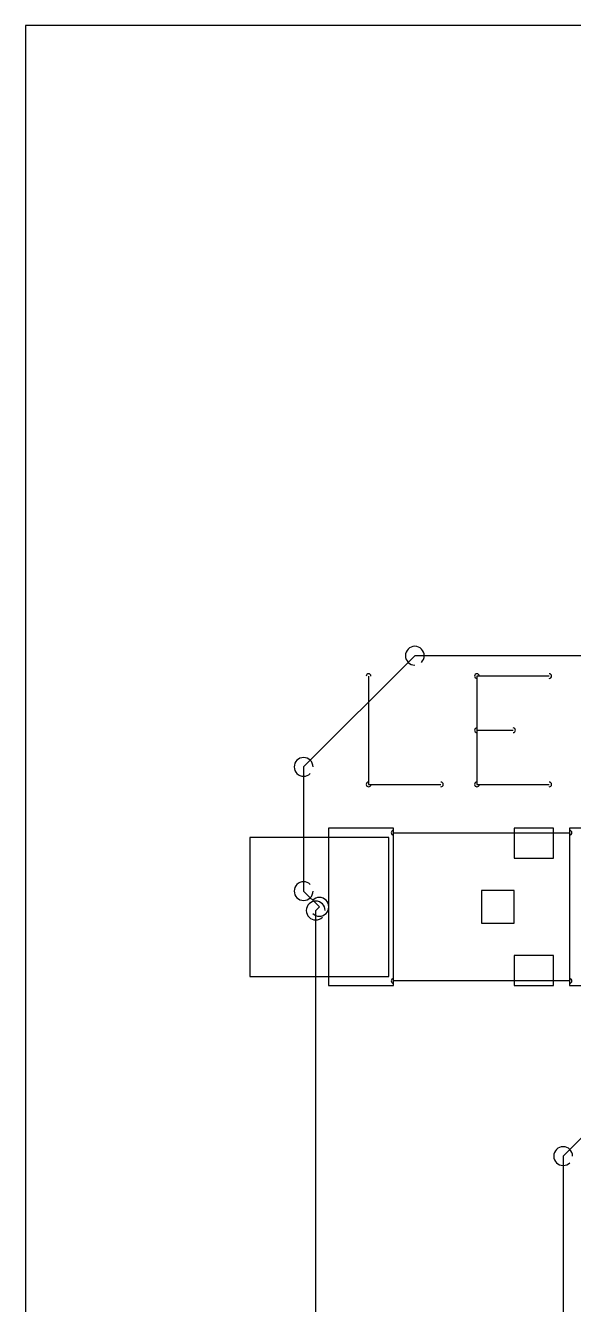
# Model space of a CAD drawing. Extents: x 0 to 139, y 764 to 841.
# Drawn here: x 0.46 to 17.21, y 802.31 to 841.43 of the extents above; entities that cross this region are included whole.
import ezdxf

# ---------------------------------------------------------------- set-up
doc = ezdxf.new("R2010")
doc.units = 0
doc.layers.add('Layer_1', color=7, linetype='CONTINUOUS')

msp = doc.modelspace()

# ---------------------------------------------------------------- linework, layer by layer
at = {"layer": 'Layer_1', "color": 7}
for points in [[(0.456887, 763.762328), (139.354513, 763.762328), (139.354513, 841.431613), (0.456887, 841.431613), (0.456887, 763.762328)], [(92.299399, 822.156024), (12.362398, 822.156024), (8.960823, 818.75445)], [(12.565925, 821.952497), (12.565925, 821.952497)], [(10.947343, 821.532969), (10.947343, 818.218135), (13.157232, 818.218135)], [(16.472067, 821.532969), (14.262177, 821.532969), (14.262177, 818.218135), (16.472067, 818.218135)], [(14.262177, 819.875552), (15.367122, 819.875552)], [(8.757295, 818.957977), (8.757295, 818.957977)], [(8.960823, 818.75445), (8.960823, 814.956025), (9.442713, 814.474135)], [(11.710429, 816.741852), (17.096255, 816.741852)], [(9.164351, 815.159552), (9.164351, 815.159552)], [(9.125799, 814.564277), (9.125799, 814.564277)], [(9.329327, 795.815082), (9.329327, 814.360749), (9.442713, 814.474135)], [(9.239185, 814.270608), (9.239185, 814.270608)], [(9.64624, 814.270608), (9.64624, 814.270608)], [(17.096255, 812.206419), (11.710429, 812.206419)], [(30.504128, 809.683584), (19.732476, 809.683584), (16.89783, 806.848939)], [(16.694303, 807.052467), (16.694303, 807.052467)], [(16.89783, 806.848939), (16.89783, 796.644215), (16.89783, 796.183586)]]:
    msp.add_lwpolyline(points, dxfattribs=at)
for points in [[(9.726177, 816.883584), (9.726177, 812.064687), (11.710429, 812.064687), (11.710429, 816.883584), (9.726177, 816.883584)], [(15.395468, 816.883584), (15.395468, 815.962324), (16.600193, 815.962324), (16.600193, 816.883584), (15.395468, 816.883584)], [(17.096255, 816.883584), (17.096255, 812.064687), (17.946649, 812.064687), (17.946649, 816.883584), (17.096255, 816.883584)], [(7.316729, 816.600119), (7.316729, 812.348151), (11.568697, 812.348151), (11.568697, 816.600119), (7.316729, 816.600119)], [(14.403342, 814.970198), (14.403342, 813.978072), (15.395468, 813.978072), (15.395468, 814.970198), (14.403342, 814.970198)], [(15.395468, 812.985946), (15.395468, 812.064687), (16.600193, 812.064687), (16.600193, 812.985946), (15.395468, 812.985946)]]:
    msp.add_lwpolyline(points, close=True, dxfattribs=at)
for points in [[(12.362398, 822.444024), (12.20334, 822.444024), (12.074398, 822.315076), (12.074398, 822.156024)], [(12.362396, 822.443857), (12.282913, 822.443857), (12.210955, 822.411627), (12.158869, 822.359555)], [(12.650227, 822.156024), (12.650227, 822.314991), (12.521362, 822.443857), (12.362396, 822.443857)], [(12.074398, 822.156024), (12.074398, 821.996972), (12.20334, 821.868024), (12.362398, 821.868024)], [(12.565925, 821.952497), (12.618012, 822.004598), (12.650227, 822.076541), (12.650227, 822.156024)], [(10.947343, 821.604969), (10.907578, 821.604969), (10.875343, 821.572739), (10.875343, 821.532969)], [(11.019343, 821.532969), (11.019343, 821.572739), (10.987107, 821.604969), (10.947343, 821.604969)], [(14.262177, 821.604969), (14.222413, 821.604969), (14.190177, 821.572739), (14.190177, 821.532969)], [(14.262177, 821.604969), (14.222413, 821.604969), (14.190177, 821.572739), (14.190177, 821.532969)], [(14.190177, 821.532969), (14.190177, 821.493199), (14.222413, 821.460969), (14.262177, 821.460969)], [(14.334177, 821.532969), (14.334177, 821.572739), (14.301941, 821.604969), (14.262177, 821.604969)], [(16.544067, 821.532969), (16.544067, 821.572739), (16.511831, 821.604969), (16.472067, 821.604969)], [(16.472067, 821.460969), (16.511831, 821.460969), (16.544067, 821.493199), (16.544067, 821.532969)], [(14.262177, 819.947552), (14.222413, 819.947552), (14.190177, 819.915322), (14.190177, 819.875552)], [(15.439122, 819.875552), (15.439122, 819.915322), (15.406886, 819.947552), (15.367122, 819.947552)], [(14.190177, 819.875552), (14.190177, 819.835782), (14.222413, 819.803552), (14.262177, 819.803552)], [(15.367122, 819.803552), (15.406886, 819.803552), (15.439122, 819.835782), (15.439122, 819.875552)], [(8.960823, 819.04245), (8.801765, 819.04245), (8.672823, 818.913502), (8.672823, 818.75445)], [(8.757295, 818.957977), (8.705209, 818.905905), (8.672993, 818.833933), (8.672993, 818.75445)], [(9.248823, 818.75445), (9.248823, 818.913502), (9.119881, 819.04245), (8.960823, 819.04245)], [(8.672993, 818.75445), (8.672993, 818.595483), (8.801859, 818.466617), (8.960824, 818.466617)], [(8.960824, 818.466617), (9.040308, 818.466617), (9.112265, 818.498847), (9.164352, 818.550919)], [(10.947343, 818.290135), (10.907578, 818.290135), (10.875343, 818.257905), (10.875343, 818.218135)], [(10.875343, 818.218135), (10.875343, 818.178365), (10.907578, 818.146135), (10.947343, 818.146135)], [(10.875343, 818.218135), (10.875343, 818.178365), (10.907578, 818.146135), (10.947343, 818.146135)], [(10.947343, 818.146135), (10.987107, 818.146135), (11.019343, 818.178365), (11.019343, 818.218135)], [(13.229232, 818.218135), (13.229232, 818.257905), (13.196997, 818.290135), (13.157232, 818.290135)], [(13.157232, 818.146135), (13.196997, 818.146135), (13.229232, 818.178365), (13.229232, 818.218135)], [(14.262177, 818.290135), (14.222413, 818.290135), (14.190177, 818.257905), (14.190177, 818.218135)], [(14.190177, 818.218135), (14.190177, 818.178365), (14.222413, 818.146135), (14.262177, 818.146135)], [(14.190177, 818.218135), (14.190177, 818.178365), (14.222413, 818.146135), (14.262177, 818.146135)], [(14.262177, 818.146135), (14.301941, 818.146135), (14.334177, 818.178365), (14.334177, 818.218135)], [(16.544067, 818.218135), (16.544067, 818.257905), (16.511831, 818.290135), (16.472067, 818.290135)], [(16.472067, 818.146135), (16.511831, 818.146135), (16.544067, 818.178365), (16.544067, 818.218135)], [(11.710429, 816.813852), (11.670665, 816.813852), (11.638429, 816.781622), (11.638429, 816.741852)], [(11.638429, 816.741852), (11.638429, 816.702081), (11.670665, 816.669852), (11.710429, 816.669852)], [(17.168255, 816.741852), (17.168255, 816.781622), (17.13602, 816.813852), (17.096255, 816.813852)], [(17.096255, 816.669852), (17.13602, 816.669852), (17.168255, 816.702081), (17.168255, 816.741852)], [(8.672823, 814.956025), (8.672823, 814.796973), (8.801765, 814.668025), (8.960823, 814.668025)], [(8.960823, 815.243855), (8.801859, 815.243855), (8.672992, 815.114992), (8.672992, 814.956022)], [(8.672992, 814.956022), (8.672992, 814.876539), (8.705207, 814.804567), (8.757294, 814.752495)], [(9.164351, 815.159552), (9.112264, 815.211653), (9.040306, 815.243855), (8.960823, 815.243855)], [(8.960823, 814.668025), (9.119881, 814.668025), (9.248823, 814.796973), (9.248823, 814.956025)], [(9.329327, 814.648749), (9.170269, 814.648749), (9.041327, 814.519801), (9.041327, 814.360749)], [(9.125799, 814.564277), (9.073713, 814.512176), (9.041497, 814.440233), (9.041497, 814.360749)], [(9.442714, 814.761968), (9.363231, 814.761968), (9.291273, 814.729738), (9.239187, 814.677666)], [(9.617327, 814.360749), (9.617327, 814.519801), (9.488385, 814.648749), (9.329327, 814.648749)], [(9.442713, 814.186305), (9.601677, 814.186305), (9.730544, 814.315168), (9.730544, 814.474138)], [(9.730545, 814.474135), (9.730545, 814.633102), (9.60168, 814.761968), (9.442714, 814.761968)], [(9.730544, 814.474138), (9.730544, 814.553622), (9.698328, 814.625565), (9.646239, 814.677666)], [(9.64624, 814.270608), (9.698327, 814.32268), (9.730545, 814.394652), (9.730545, 814.474135)], [(9.041497, 814.360749), (9.041497, 814.201782), (9.170363, 814.072917), (9.329328, 814.072917)], [(9.239185, 814.270608), (9.291272, 814.218507), (9.363229, 814.186305), (9.442713, 814.186305)], [(9.329328, 814.072917), (9.408812, 814.072917), (9.480769, 814.105147), (9.532856, 814.157219)], [(11.710429, 812.278419), (11.670665, 812.278419), (11.638429, 812.246189), (11.638429, 812.206419)], [(11.638429, 812.206419), (11.638429, 812.166649), (11.670665, 812.134419), (11.710429, 812.134419)], [(17.168255, 812.206419), (17.168255, 812.246189), (17.13602, 812.278419), (17.096255, 812.278419)], [(17.096255, 812.134419), (17.13602, 812.134419), (17.168255, 812.166649), (17.168255, 812.206419)], [(16.89783, 807.136939), (16.738773, 807.136939), (16.60983, 807.007991), (16.60983, 806.848939)], [(16.694303, 807.052467), (16.642216, 807.000394), (16.61, 806.928422), (16.61, 806.848939)], [(17.18583, 806.848939), (17.18583, 807.007991), (17.056888, 807.136939), (16.89783, 807.136939)], [(16.61, 806.848939), (16.61, 806.689972), (16.738866, 806.561106), (16.897832, 806.561106)], [(16.897832, 806.561106), (16.977315, 806.561106), (17.049273, 806.593336), (17.101359, 806.645409)]]:
    msp.add_open_spline(points, degree=3, dxfattribs=at)

doc.saveas('drawing.dxf')
